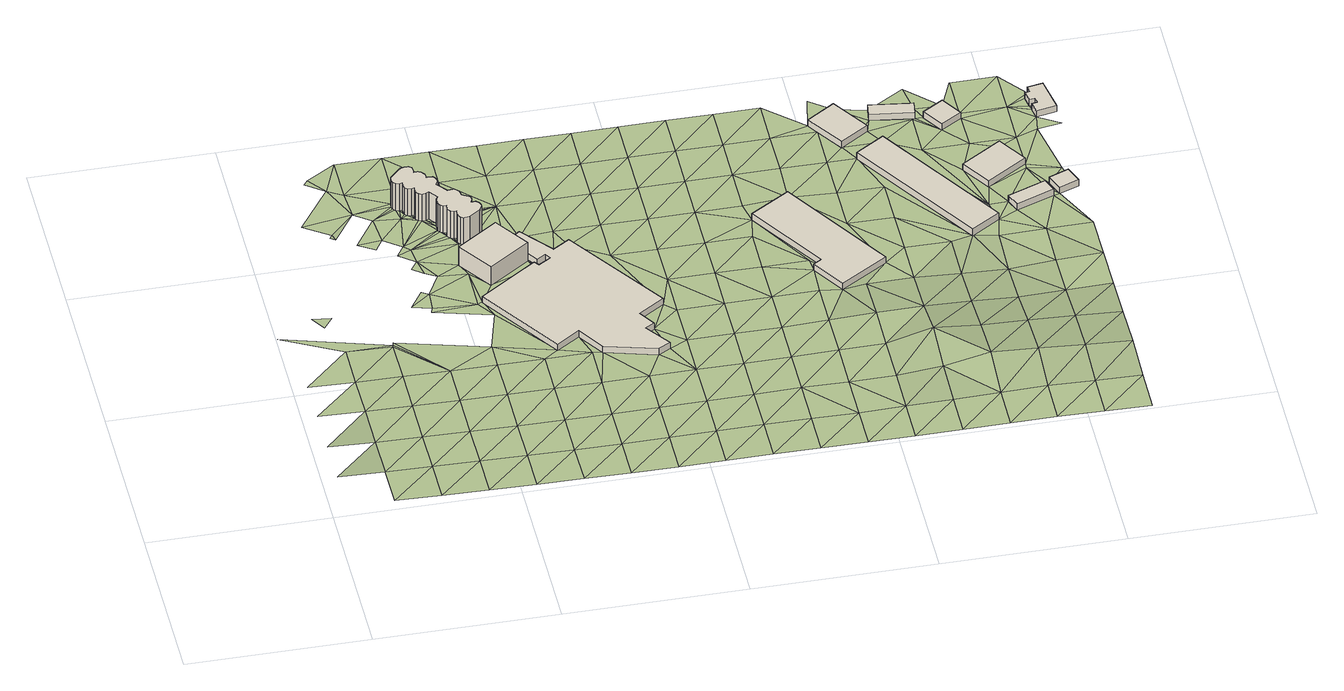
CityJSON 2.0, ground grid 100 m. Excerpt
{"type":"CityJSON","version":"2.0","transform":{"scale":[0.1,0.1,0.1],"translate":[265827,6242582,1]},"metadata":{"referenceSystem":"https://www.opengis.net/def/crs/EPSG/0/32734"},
"CityObjects":{
"building1":{"type":"Building","attributes":{"building":"silo","building:levels":"6","footprint":{"type":"Polygon"},"plus_code":"C5XHX2XM+X4W","ground_height":4.36,"building_height":18.1,"roof_height":22.46},"geometry":[{"type":"Solid","lod":"1","boundaries":[[[[0,1,2,3]],[[1,4,5,2]],[[4,6,7,5]],[[6,8,9,7]],[[8,10,11,9]],[[10,12,13,11]],[[12,14,15,13]],[[14,16,17,15]],[[16,18,19,17]],[[18,20,21,19]],[[20,22,23,21]],[[22,24,25,23]],[[24,26,27,25]],[[26,28,29,27]],[[28,30,31,29]],[[30,32,33,31]],[[32,34,35,33]],[[34,36,37,35]],[[36,38,39,37]],[[38,40,41,39]],[[40,42,43,41]],[[42,44,45,43]],[[44,46,47,45]],[[46,48,49,47]],[[48,50,51,49]],[[50,52,53,51]],[[52,54,55,53]],[[54,56,57,55]],[[56,58,59,57]],[[58,60,61,59]],[[60,62,63,61]],[[62,64,65,63]],[[64,66,67,65]],[[66,68,69,67]],[[68,70,71,69]],[[70,72,73,71]],[[72,74,75,73]],[[74,76,77,75]],[[76,78,79,77]],[[78,80,81,79]],[[80,82,83,81]],[[82,84,85,83]],[[84,86,87,85]],[[86,88,89,87]],[[88,90,91,89]],[[90,92,93,91]],[[92,94,95,93]],[[94,96,97,95]],[[96,98,99,97]],[[98,100,101,99]],[[100,102,103,101]],[[102,104,105,103]],[[104,106,107,105]],[[106,108,109,107]],[[108,110,111,109]],[[110,0,3,111]],[[3,2,5,7,9,11,13,15,17,19,21,23,25,27,29,31,33,35,37,39,41,43,45,47,49,51,53,55,57,59,61,63,65,67,69,71,73,75,77,79,81,83,85,87,89,91,93,95,97,99,101,103,105,107,109,111]],[[110,108,106,104,102,100,98,96,94,92,90,88,86,84,82,80,78,76,74,72,70,68,66,64,62,60,58,56,54,52,50,48,46,44,42,40,38,36,34,32,30,28,26,24,22,20,18,16,14,12,10,8,6,4,1,0]]]]}]},
"building2":{"type":"Building","attributes":{"building":"industrial","building:levels":"4","footprint":{"type":"Polygon"},"plus_code":"C6XFX6X7+X3V","ground_height":4.36,"building_height":12.5,"roof_height":16.86},"geometry":[{"type":"Solid","lod":"1","boundaries":[[[[112,113,114,115]],[[113,116,117,114]],[[116,118,119,117]],[[118,112,115,119]],[[115,114,117,119]],[[118,116,113,112]]]]}]},
"building3":{"type":"Building","attributes":{"building":"industrial","building:levels":"1","footprint":{"type":"Polygon"},"plus_code":"C8X4XWX7+XMV","ground_height":4.36,"building_height":4.1,"roof_height":8.46},"geometry":[{"type":"Solid","lod":"1","boundaries":[[[[120,121,122,123]],[[121,124,125,122]],[[124,126,127,125]],[[126,128,129,127]],[[128,130,131,129]],[[130,132,133,131]],[[132,134,135,133]],[[134,136,137,135]],[[136,138,139,137]],[[138,140,141,139]],[[140,142,143,141]],[[142,144,145,143]],[[144,146,147,145]],[[146,148,149,147]],[[148,150,151,149]],[[150,152,153,151]],[[152,154,155,153]],[[154,156,157,155]],[[156,158,159,157]],[[158,160,161,159]],[[160,120,123,161]],[[123,122,125,127,129,131,133,135,137,139,141,143,145,147,149,151,153,155,157,159,161]],[[160,158,156,154,152,150,148,146,144,142,140,138,136,134,132,130,128,126,124,121,120]]]]}]},
"building4":{"type":"Building","attributes":{"building":"industrial","building:levels":"1","footprint":{"type":"Polygon"},"plus_code":"CJXRXJX5+XCX","ground_height":4.43,"building_height":4.1,"roof_height":8.53},"geometry":[{"type":"Solid","lod":"1","boundaries":[[[[162,163,164,165]],[[163,166,167,164]],[[166,168,169,167]],[[168,170,171,169]],[[170,172,173,171]],[[172,162,165,173]],[[165,164,167,169,171,173]],[[172,170,168,166,163,162]]]]}]},
"building5":{"type":"Building","attributes":{"building":"industrial","building:levels":"1","footprint":{"type":"Polygon"},"plus_code":"CPX7XXXM+XGW","ground_height":4.28,"building_height":4.1,"roof_height":8.38},"geometry":[{"type":"Solid","lod":"1","boundaries":[[[[174,175,176,177]],[[175,178,179,176]],[[178,180,181,179]],[[180,174,177,181]],[[177,176,179,181]],[[180,178,175,174]]]]}]},
"building6":{"type":"Building","attributes":{"building":"industrial","building:levels":"1","footprint":{"type":"Polygon"},"plus_code":"CRX3XXX4+XVW","ground_height":4.41,"building_height":4.1,"roof_height":8.51},"geometry":[{"type":"Solid","lod":"1","boundaries":[[[[182,183,184,185]],[[183,186,187,184]],[[186,188,189,187]],[[188,182,185,189]],[[185,184,187,189]],[[188,186,183,182]]]]}]},
"building7":{"type":"Building","attributes":{"building":"industrial","building:levels":"1","footprint":{"type":"Polygon"},"plus_code":"CQXQXJX2+XFV","ground_height":4.15,"building_height":4.1,"roof_height":8.25},"geometry":[{"type":"Solid","lod":"1","boundaries":[[[[190,191,192,193]],[[191,194,195,192]],[[194,196,197,195]],[[196,190,193,197]],[[193,192,195,197]],[[196,194,191,190]]]]}]},
"building8":{"type":"Building","attributes":{"building":"industrial","building:levels":"1","footprint":{"type":"Polygon"},"plus_code":"CVX2XQXP+X9W","ground_height":4.1,"building_height":4.1,"roof_height":8.2},"geometry":[{"type":"Solid","lod":"1","boundaries":[[[[198,199,200,201]],[[199,202,203,200]],[[202,204,205,203]],[[204,198,201,205]],[[201,200,203,205]],[[204,202,199,198]]]]}]},
"building9":{"type":"Building","attributes":{"building":"industrial","building:levels":"1","footprint":{"type":"Polygon"},"plus_code":"CVXXX4X3+XGR","ground_height":4.34,"building_height":4.1,"roof_height":8.44},"geometry":[{"type":"Solid","lod":"1","boundaries":[[[[206,207,208,209]],[[207,210,211,208]],[[210,212,213,211]],[[212,206,209,213]],[[209,208,211,213]],[[212,210,207,206]]]]}]},
"building10":{"type":"Building","attributes":{"building":"industrial","building:levels":"1","footprint":{"type":"Polygon"},"plus_code":"C2XJXQXJ+XGR","ground_height":4.47,"building_height":4.1,"roof_height":8.57},"geometry":[{"type":"Solid","lod":"1","boundaries":[[[[214,215,216,217]],[[215,218,219,216]],[[218,220,221,219]],[[220,214,217,221]],[[217,216,219,221]],[[220,218,215,214]]]]}]},
"building11":{"type":"Building","attributes":{"building":"industrial","building:levels":"1","footprint":{"type":"Polygon"},"plus_code":"C3XHXPXW+XFX","ground_height":4.58,"building_height":4.1,"roof_height":8.68},"geometry":[{"type":"Solid","lod":"1","boundaries":[[[[222,223,224,225]],[[223,226,227,224]],[[226,228,229,227]],[[228,222,225,229]],[[225,224,227,229]],[[228,226,223,222]]]]}]},
"building12":{"type":"Building","attributes":{"building":"industrial","building:levels":"1","footprint":{"type":"Polygon"},"plus_code":"C3XJX7XG+XQW","ground_height":4.15,"building_height":4.1,"roof_height":8.25},"geometry":[{"type":"Solid","lod":"1","boundaries":[[[[230,231,232,233]],[[231,234,235,232]],[[234,236,237,235]],[[236,238,239,237]],[[238,240,241,239]],[[240,242,243,241]],[[242,244,245,243]],[[244,246,247,245]],[[246,248,249,247]],[[248,230,233,249]],[[233,232,235,237,239,241,243,245,247,249]],[[248,246,244,242,240,238,236,234,231,230]]]]}]},
"terrain1":{"type":"TINRelief","geometry":[{"type":"CompositeSurface","lod":"1","boundaries":[[[250,251,252]],[[253,252,254]],[[255,256,251]],[[257,254,258]],[[255,259,256]],[[252,251,260]],[[261,262,258]],[[251,256,260]],[[254,252,263]],[[252,260,263]],[[264,258,254]],[[261,265,266]],[[267,256,259]],[[268,269,270]],[[254,263,264]],[[258,271,261]],[[259,272,267]],[[256,273,260]],[[258,264,271]],[[256,267,273]],[[260,274,263]],[[261,271,265]],[[260,273,274]],[[263,275,264]],[[272,276,267]],[[271,264,275]],[[263,274,275]],[[271,275,265]],[[265,275,277]],[[272,278,276]],[[273,267,279]],[[267,276,279]],[[280,281,282]],[[274,273,283]],[[281,284,285]],[[273,279,283]],[[284,281,280]],[[277,275,286]],[[284,287,285]],[[274,288,275]],[[278,289,276]],[[290,287,291]],[[274,283,288]],[[292,293,294]],[[278,295,289]],[[296,297,298]],[[297,296,299]],[[300,279,276]],[[291,287,301]],[[302,287,284]],[[293,303,294]],[[288,286,275]],[[301,287,302]],[[276,289,300]],[[304,283,279]],[[305,298,306]],[[302,284,1]],[[307,284,303]],[[308,309,310]],[[298,305,296]],[[311,312,313]],[[311,309,312]],[[314,303,293]],[[314,293,313]],[[315,309,308]],[[279,300,304]],[[316,288,283]],[[1,284,307]],[[317,305,306]],[[307,303,318]],[[319,303,314]],[[319,318,303]],[[320,289,295]],[[302,321,301]],[[296,322,315]],[[323,302,1]],[[286,288,316]],[[315,324,309]],[[313,312,325]],[[305,322,296]],[[283,304,316]],[[326,314,313]],[[309,327,312]],[[319,314,328]],[[321,302,323]],[[295,329,320]],[[328,314,330]],[[313,331,326]],[[330,314,332]],[[289,333,300]],[[330,334,328]],[[335,332,314]],[[325,331,313]],[[324,315,322]],[[305,317,336]],[[314,326,335]],[[309,324,327]],[[322,305,336]],[[332,335,337]],[[1,0,323]],[[325,312,338]],[[317,286,339]],[[340,338,312]],[[341,337,335]],[[340,312,342]],[[312,327,342]],[[286,316,339]],[[289,320,333]],[[110,323,0]],[[322,336,343]],[[300,344,304]],[[108,323,110]],[[336,317,339]],[[331,345,346]],[[322,343,324]],[[345,331,325]],[[346,347,348]],[[347,346,345]],[[349,338,340]],[[104,102,106]],[[350,327,324]],[[351,349,340]],[[102,100,106]],[[300,333,344]],[[352,342,327]],[[352,353,342]],[[354,350,324]],[[355,352,327]],[[356,323,108]],[[353,352,357]],[[321,323,356]],[[304,358,316]],[[327,350,355]],[[359,360,361]],[[108,106,356]],[[329,362,320]],[[356,106,100]],[[343,336,363]],[[364,365,366]],[[367,364,366]],[[354,324,116]],[[100,361,356]],[[368,365,364]],[[358,339,316]],[[361,360,356]],[[304,344,358]],[[364,367,369]],[[360,368,356]],[[368,364,356]],[[329,370,362]],[[320,371,333]],[[321,356,372]],[[373,374,375]],[[354,116,376]],[[377,378,379]],[[379,378,380]],[[66,375,380]],[[378,66,380]],[[381,339,358]],[[148,62,376]],[[369,382,364]],[[320,362,371]],[[343,363,383]],[[148,376,116]],[[382,369,384]],[[373,382,384]],[[356,364,382]],[[344,333,385]],[[64,62,146]],[[64,146,66]],[[373,375,382]],[[386,358,344]],[[146,62,148]],[[375,66,382]],[[383,148,116]],[[386,381,358]],[[333,371,385]],[[146,382,66]],[[383,387,148]],[[344,385,386]],[[356,388,372]],[[387,383,363]],[[387,363,389]],[[146,144,142]],[[390,362,370]],[[382,388,356]],[[146,142,382]],[[387,389,154]],[[152,387,154]],[[370,391,390]],[[371,362,392]],[[393,372,388]],[[394,386,385]],[[395,382,142]],[[396,142,140]],[[362,390,392]],[[385,371,397]],[[388,382,398]],[[395,142,396]],[[396,140,138]],[[371,392,397]],[[385,397,394]],[[398,382,395]],[[391,399,390]],[[393,388,400]],[[401,402,403]],[[394,397,401]],[[138,404,396]],[[400,388,398]],[[391,405,399]],[[390,406,392]],[[401,407,402]],[[402,408,409]],[[410,395,396]],[[397,407,401]],[[408,411,138]],[[411,404,138]],[[390,399,406]],[[392,412,397]],[[402,407,413]],[[396,404,410]],[[413,408,402]],[[398,395,414]],[[392,406,412]],[[415,411,408]],[[407,397,416]],[[414,395,410]],[[399,405,417]],[[400,398,418]],[[408,413,415]],[[411,419,404]],[[415,420,411]],[[397,412,416]],[[413,407,421]],[[418,398,414]],[[405,422,417]],[[406,399,423]],[[419,411,420]],[[413,421,415]],[[404,424,410]],[[407,416,421]],[[399,417,423]],[[412,406,425]],[[404,419,424]],[[410,426,414]],[[415,427,420]],[[421,428,415]],[[406,423,425]],[[412,429,416]],[[426,410,424]],[[430,417,422]],[[414,431,418]],[[415,428,427]],[[420,432,419]],[[412,425,429]],[[423,417,430]],[[421,416,433]],[[431,414,426]],[[422,434,430]],[[432,420,427]],[[428,421,433]],[[435,424,419]],[[429,433,416]],[[423,436,425]],[[430,437,423]],[[419,432,435]],[[426,424,438]],[[427,428,439]],[[433,440,428]],[[423,437,436]],[[441,429,425]],[[424,435,438]],[[430,434,442]],[[431,426,443]],[[428,440,439]],[[432,427,163]],[[425,436,441]],[[442,437,430]],[[429,444,433]],[[434,445,442]],[[443,426,438]],[[163,427,439]],[[435,432,446]],[[444,429,441]],[[440,433,447]],[[448,432,163]],[[436,437,449]],[[442,450,437]],[[432,448,446]],[[440,451,439]],[[438,435,452]],[[433,444,447]],[[437,450,449]],[[439,451,163]],[[453,441,436]],[[451,440,447]],[[452,435,446]],[[442,445,454]],[[438,455,443]],[[456,444,441]],[[436,449,453]],[[163,451,457]],[[458,448,163]],[[444,456,447]],[[455,438,452]],[[445,459,454]],[[456,441,453]],[[447,457,451]],[[450,442,460]],[[448,458,446]],[[442,454,460]],[[450,461,449]],[[456,453,462]],[[463,452,446]],[[464,446,458]],[[450,460,461]],[[453,449,465]],[[463,446,464]],[[454,459,466]],[[455,452,467]],[[456,462,468]],[[465,462,453]],[[449,461,465]],[[454,466,460]],[[452,463,467]],[[459,469,466]],[[468,470,458]],[[464,458,471]],[[472,458,470]],[[461,460,473]],[[474,462,465]],[[462,474,468]],[[460,466,473]],[[458,472,471]],[[464,475,463]],[[476,470,468]],[[467,463,477]],[[465,461,478]],[[464,471,475]],[[479,461,473]],[[476,468,474]],[[469,480,466]],[[470,481,472]],[[477,463,475]],[[470,476,482]],[[461,479,478]],[[474,465,483]],[[469,484,480]],[[485,471,472]],[[486,473,466]],[[481,470,482]],[[465,478,483]],[[475,471,487]],[[474,488,476]],[[472,481,485]],[[477,475,487]],[[486,466,480]],[[471,485,487]],[[489,479,473]],[[476,488,482]],[[474,483,488]],[[490,491,477]],[[489,473,486]],[[479,492,478]],[[480,484,493]],[[487,485,494]],[[495,481,482]],[[479,489,492]],[[481,495,485]],[[496,483,478]],[[488,495,482]],[[180,487,494]],[[484,497,493]],[[498,486,480]],[[488,483,495]],[[499,490,180]],[[190,490,499]],[[478,492,496]],[[499,180,190]],[[196,490,190]],[[498,480,493]],[[495,483,496]],[[489,486,500]],[[494,501,180]],[[486,498,500]],[[180,501,190]],[[502,492,489]],[[497,503,493]],[[504,495,496]],[[501,494,505]],[[505,494,506]],[[492,502,496]],[[489,500,502]],[[495,504,188]],[[191,190,501]],[[506,494,188]],[[497,507,503]],[[498,493,508]],[[496,509,504]],[[196,194,510]],[[511,505,506]],[[199,501,505]],[[508,493,503]],[[496,502,509]],[[512,500,498]],[[501,199,191]],[[191,513,194]],[[505,511,514]],[[515,511,506]],[[504,516,188]],[[220,506,188]],[[191,199,513]],[[514,199,505]],[[506,220,515]],[[516,504,509]],[[508,512,498]],[[220,188,214]],[[204,194,513]],[[194,204,510]],[[517,502,500]],[[188,516,214]],[[500,512,517]],[[202,199,514]],[[514,511,206]],[[518,509,502]],[[220,519,515]],[[520,204,202]],[[516,509,518]],[[516,215,214]],[[518,502,517]],[[204,520,521]],[[522,515,519]],[[523,202,514]],[[519,220,218]],[[523,514,206]],[[520,202,524]],[[516,525,215]],[[518,525,516]],[[522,523,206]],[[218,526,519]],[[218,215,527]],[[528,521,520]],[[524,202,523]],[[527,526,218]],[[527,215,525]],[[522,519,529]],[[529,519,526]],[[520,524,528]],[[530,523,522]],[[226,529,526]],[[522,529,530]],[[524,523,531]],[[531,523,530]],[[242,524,531]],[[524,242,236]],[[532,528,524]],[[234,524,236]],[[234,532,524]],[[533,531,530]],[[242,534,236]],[[535,236,534]],[[532,234,536]]]}]}
},
"vertices":[
[863,2447,33],[799,2385,33],[799,2385,215],[863,2447,215],[797,2360,33],[797,2360,215],[801,2344,33],[801,2344,215],[811,2332,33],[811,2332,215],[831,2324,33],[831,2324,215],[848,2327,33],[848,2327,215],[849,2289,33],[849,2289,215],[864,2277,33],[864,2277,215],[883,2273,33],[883,2273,215],[901,2275,33],[901,2275,215],[900,2240,33],[900,2240,215],[912,2227,33],[912,2227,215],[927,2219,33],[927,2219,215],[949,2220,33],[949,2220,215],[967,2230,33],[967,2230,215],[1004,2181,33],[1004,2181,215],[994,2166,33],[994,2166,215],[993,2129,33],[993,2129,215],[1001,2114,33],[1001,2114,215],[1017,2106,33],[1017,2106,215],[1036,2105,33],[1036,2105,215],[1033,2072,33],[1033,2072,215],[1044,2056,33],[1044,2056,215],[1062,2048,33],[1062,2048,215],[1079,2051,33],[1079,2051,215],[1075,2013,33],[1075,2013,215],[1085,1998,33],[1085,1998,215],[1101,1990,33],[1101,1990,215],[1134,1992,33],[1134,1992,215],[1198,2035,33],[1198,2035,215],[1213,2059,33],[1213,2059,215],[1213,2078,33],[1213,2078,215],[1206,2094,33],[1206,2094,215],[1190,2108,33],[1190,2108,215],[1167,2106,33],[1167,2106,215],[1173,2120,33],[1173,2120,215],[1174,2133,33],[1174,2133,215],[1170,2151,33],[1170,2151,215],[1129,2175,33],[1129,2175,215],[1123,2205,33],[1123,2205,215],[1113,2217,33],[1113,2217,215],[1102,2228,33],[1102,2228,215],[1065,2224,33],[1065,2224,215],[1019,2282,33],[1019,2282,215],[1031,2305,33],[1031,2305,215],[1022,2338,33],[1022,2338,215],[1012,2346,33],[1012,2346,215],[979,2349,33],[979,2349,215],[977,2374,33],[977,2374,215],[960,2397,33],[960,2397,215],[944,2403,33],[944,2403,215],[925,2402,33],[925,2402,215],[922,2441,33],[922,2441,215],[906,2452,33],[906,2452,215],[885,2453,33],[885,2453,215],
[1175,1639,33],[1401,1794,33],[1401,1794,159],[1175,1639,159],[1270,1986,33],[1270,1986,159],[1043,1831,33],[1043,1831,159],
[1407,1056,33],[1535,1141,33],[1535,1141,75],[1407,1056,75],[1632,992,33],[1632,992,75],[1912,915,33],[1912,915,75],[1982,952,33],[1982,952,75],[1881,1092,33],[1881,1092,75],[1931,1122,33],[1931,1122,75],[1873,1214,33],[1873,1214,75],[2017,1307,33],[2017,1307,75],[1635,1871,33],[1635,1871,75],[1542,1811,33],[1542,1811,75],[1397,1986,33],[1397,1986,75],[1363,1962,33],[1363,1962,75],[1316,2025,33],[1316,2025,75],[1275,1998,33],[1275,1998,75],[1441,1746,33],[1441,1746,75],[1491,1776,33],[1491,1776,75],[1509,1745,33],[1509,1745,75],[1442,1703,33],[1442,1703,75],[1421,1730,33],[1421,1730,75],[1102,1514,33],[1102,1514,75],
[2824,2018,33],[2606,1882,33],[2606,1882,75],[2824,2018,75],[2882,1447,33],[2882,1447,75],[2838,1420,33],[2838,1420,75],[2954,1236,33],[2954,1236,75],[3215,1400,33],[3215,1400,75],
[3200,2665,32],[3043,2563,32],[3043,2563,74],[3200,2665,74],[3180,2356,32],[3180,2356,74],[3336,2458,32],[3336,2458,74],
[3397,2355,30],[3238,2254,30],[3238,2254,75],[3397,2355,75],[3702,1526,30],[3702,1526,75],[3861,1627,30],[3861,1627,75],
[3362,2543,32],[3599,2509,32],[3599,2509,72],[3362,2543,72],[3610,2587,32],[3610,2587,72],[3373,2621,32],[3373,2621,72],
[3644,2508,31],[3716,2392,31],[3716,2392,72],[3644,2508,72],[3832,2464,31],[3832,2464,72],[3759,2580,31],[3759,2580,72],
[3981,2196,32],[3757,2053,32],[3757,2053,74],[3981,2196,74],[3861,1891,32],[3861,1891,74],[4085,2035,32],[4085,2035,74],
[3967,1676,35],[4178,1755,35],[4178,1755,76],[3967,1676,76],[4148,1834,35],[4148,1834,76],[3938,1755,35],[3938,1755,76],
[4212,1762,34],[4319,1804,34],[4319,1804,77],[4212,1762,77],[4283,1897,34],[4283,1897,77],[4175,1855,34],[4175,1855,77],
[4211,2593,31],[4217,2557,31],[4217,2557,72],[4211,2593,72],[4190,2552,31],[4190,2552,72],[4200,2491,31],[4200,2491,72],[4230,2496,31],[4230,2496,72],[4236,2463,31],[4236,2463,72],[4206,2458,31],[4206,2458,72],[4217,2396,31],[4217,2396,72],[4330,2416,31],[4330,2416,72],[4297,2608,31],[4297,2608,72],
[73,245,74],[324,245,65],[324,495,58],[73,495,69],[324,755,53],[324,0,72],[574,245,58],[73,755,62],[324,1000,49],[574,0,64],[574,495,52],[324,1250,47],[73,1000,58],[574,755,48],[574,1000,44],[578,1261,41],[1,1418,50],[825,245,52],[206,1546,44],[258,1465,44],[308,1532,44],[574,1250,41],[825,0,58],[825,495,47],[825,755,43],[825,1000,40],[1076,245,46],[583,1280,41],[1076,0,51],[1076,495,42],[461,2159,35],[448,2197,37],[435,2175,37],[1076,755,38],[586,2337,35],[308,2289,37],[1076,1148,36],[491,2554,33],[1076,1000,36],[1327,245,42],[389,2624,35],[412,2657,34],[648,2035,36],[694,2105,36],[561,2092,36],[1327,0,48],[846,1631,36],[735,1546,37],[838,1515,37],[809,1655,36],[1327,495,38],[574,2755,33],[574,2505,33],[680,2269,35],[1327,755,37],[1076,1500,35],[829,1482,37],[797,2360,34],[854,1802,36],[837,1901,35],[797,1846,36],[748,1967,35],[825,2000,35],[792,2033,35],[825,2255,34],[919,1763,36],[1327,1000,36],[1144,1402,35],[801,2344,34],[811,2332,34],[1577,245,40],[825,2755,33],[1076,1750,35],[825,2505,33],[1043,1831,35],[993,2129,34],[912,2227,34],[1076,2000,34],[831,2324,34],[1577,0,44],[849,2289,34],[927,2219,34],[864,2277,34],[1577,495,37],[848,2327,34],[900,2240,34],[1102,1514,35],[883,2273,34],[1001,2114,34],[1407,1056,36],[1033,2072,34],[901,2275,34],[1044,2056,34],[1175,1639,35],[1577,755,36],[994,2166,34],[949,2220,34],[1004,2181,34],[967,2230,34],[1017,2106,34],[1101,1990,34],[1036,2105,34],[1075,2013,34],[1062,2048,34],[1134,1992,34],[1085,1998,34],[1076,2505,33],[1079,2051,34],[1577,1000,35],[979,2349,34],[1012,2346,34],[977,2374,34],[1828,245,40],[1421,1730,34],[1076,2255,34],[1031,2305,34],[1019,2282,34],[1065,2224,34],[1022,2338,34],[1102,2228,34],[1828,0,43],[1828,495,38],[1076,2755,33],[1123,2205,34],[1129,2175,34],[1170,2151,34],[1198,2035,34],[1167,2106,34],[1190,2108,34],[1173,2120,34],[1174,2133,34],[1535,1141,34],[1327,2255,33],[1401,1794,34],[1113,2217,34],[1828,755,36],[1632,992,35],[1441,1746,34],[1327,2505,34],[1442,1703,34],[2078,245,40],[2078,0,43],[2078,495,38],[1327,2755,34],[1912,915,35],[1577,2255,33],[1577,2000,33],[2078,755,36],[1577,2505,33],[2329,245,41],[1577,2755,33],[1982,952,35],[1931,1122,35],[1881,1092,35],[1828,2000,32],[2329,0,44],[2329,495,38],[2078,1000,35],[2017,1307,34],[1873,1214,34],[1828,2255,32],[1828,1750,32],[2329,755,37],[2078,1250,34],[1828,2505,32],[2078,1500,33],[2329,1000,36],[2580,245,41],[1828,2755,32],[2078,2000,32],[2078,1750,32],[2329,1250,35],[2580,0,43],[2580,495,44],[2078,2255,32],[2580,755,38],[2078,2505,32],[2329,1750,33],[2329,1500,34],[2580,1000,36],[2831,245,35],[2078,2755,33],[2329,2000,33],[2580,1250,35],[2831,0,39],[2329,2255,32],[2831,755,41],[2831,495,40],[2329,2505,32],[2580,1750,34],[2580,1500,34],[2831,1000,41],[3081,245,38],[2329,2755,33],[2831,1250,35],[3081,0,38],[2580,2255,32],[2838,1420,35],[2580,2000,33],[3081,755,42],[3081,495,41],[2831,1500,35],[2580,2505,32],[3081,1000,52],[3332,245,41],[2580,2755,33],[2954,1236,35],[2882,1447,35],[2824,2018,34],[3332,0,40],[3332,495,60],[3332,755,106],[3081,1250,38],[2831,2505,33],[2831,2255,34],[3332,1000,52],[3583,245,46],[2831,2755,32],[3215,1400,35],[3583,0,40],[3081,1750,35],[3081,2255,34],[3081,2000,35],[3583,495,112],[3332,1250,37],[3081,2505,33],[3332,1500,35],[3043,2563,33],[3583,1000,44],[3583,755,83],[3833,245,48],[3332,2000,34],[3332,1750,34],[3583,1250,22],[3833,0,40],[3238,2254,34],[3833,495,99],[3180,2356,34],[3583,1500,35],[3833,755,73],[3200,2665,33],[3081,2755,33],[3833,1000,27],[4084,245,41],[3397,2355,34],[3702,1526,35],[3833,1250,10],[4084,0,35],[4084,495,78],[3332,2505,32],[4084,755,60],[3583,2505,32],[4084,1000,31],[4335,245,36],[3833,1500,30],[3583,2255,33],[3833,1750,35],[4335,0,29],[4335,495,63],[4084,1250,27],[3583,2755,31],[3757,2053,33],[4335,755,46],[3644,2508,32],[3833,2255,32],[3861,1891,33],[4084,1500,36],[4335,1000,37],[4335,1250,37],[4084,2000,33],[3833,2505,31],[3833,2755,31],[4085,2035,33],[4084,2255,32],[4084,2505,31],[4335,1500,37],[4175,1855,35],[4212,1762,36],[4084,2755,31],[4263,1965,34],[4204,2297,32],[4217,2396,32],[4211,2593,32],[4336,2320,32],[4236,2463,32],[4230,2496,32],[4217,2557,32]
]}
